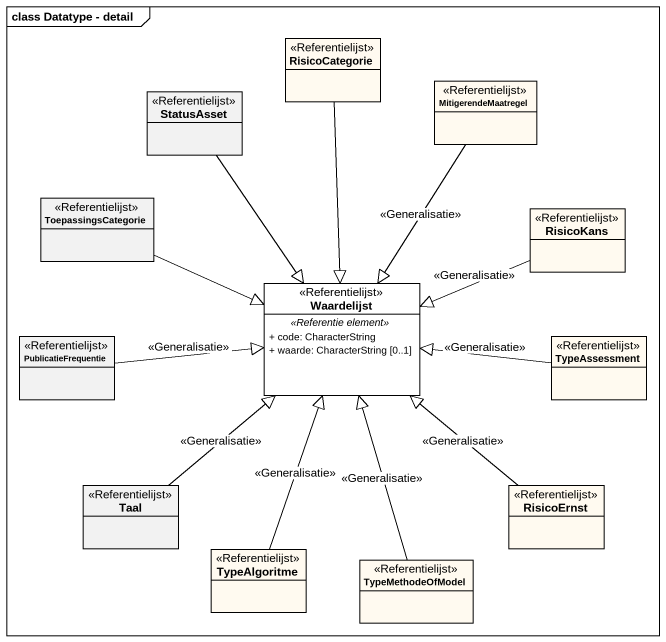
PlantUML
@startuml
mainframe class Datatype - detail
hide circle
hide empty members
skinparam classAttributeIconSize 0
class RisicoCategorie <<Referentielijst>> #FFFAF0
class MitigerendeMaatregel <<Referentielijst>> #FFFAF0
class StatusAsset <<Referentielijst>>
class ToepassingsCategorie <<Referentielijst>>
class RisicoKans <<Referentielijst>> #FFFAF0
class Waardelijst <<Referentielijst>> #FFFFFF {
  .. <<Referentie element>> ..
  + code: CharacterString
  + waarde: CharacterString [0..1]
}
class PublicatieFrequentie <<Referentielijst>>
class TypeAssessment <<Referentielijst>> #FFFAF0
class Taal <<Referentielijst>>
class RisicoErnst <<Referentielijst>> #FFFAF0
class TypeAlgoritme <<Referentielijst>> #FFFAF0
class TypeMethodeOfModel <<Referentielijst>> #FFFAF0
RisicoCategorie --|> Waardelijst
MitigerendeMaatregel --|> Waardelijst : <<Generalisatie>>
StatusAsset --|> Waardelijst
ToepassingsCategorie -right-|> Waardelijst
RisicoKans -left-|> Waardelijst : <<Generalisatie>>
PublicatieFrequentie -right-|> Waardelijst : <<Generalisatie>>
TypeAssessment -left-|> Waardelijst : <<Generalisatie>>
Taal -up-|> Waardelijst : <<Generalisatie>>
RisicoErnst -up-|> Waardelijst : <<Generalisatie>>
TypeAlgoritme -up-|> Waardelijst : <<Generalisatie>>
TypeMethodeOfModel -up-|> Waardelijst : <<Generalisatie>>
@enduml
